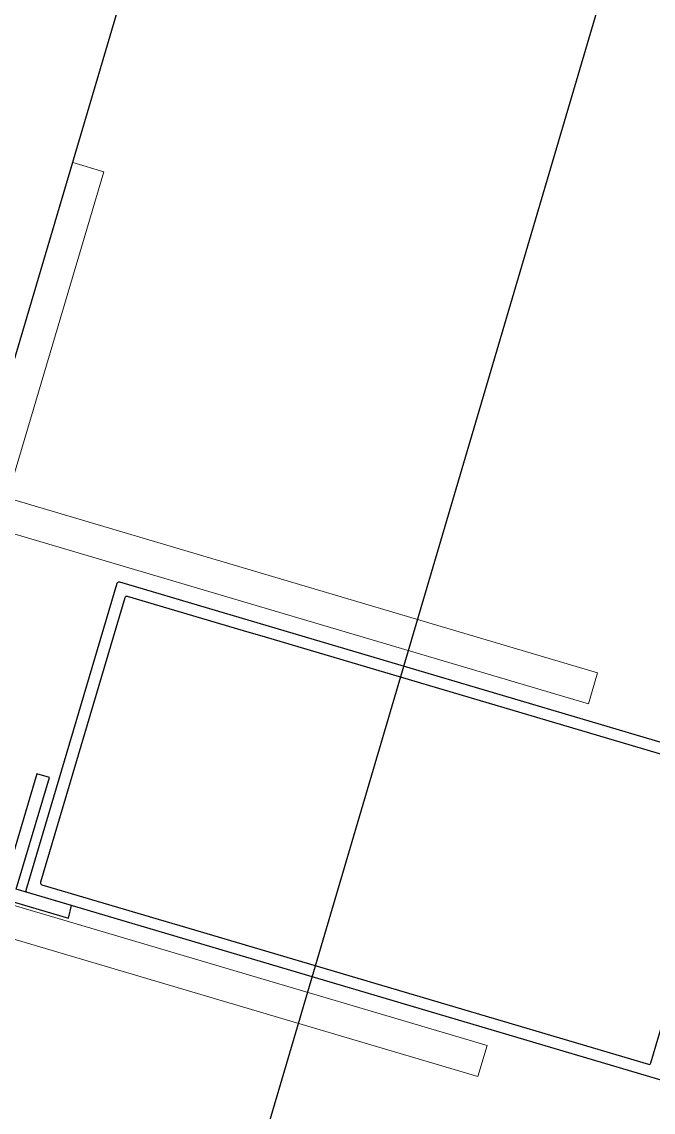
# Model space of a CAD drawing. Header units: millimetres. Extents: x 62878 to 70819, y -67946 to -61850.
# Drawn here: x 67717.88 to 67727.62, y -66441.11 to -66424.28 of the extents above; entities that cross this region are included whole.
import ezdxf

# ---------------------------------------------------------------- set-up
doc = ezdxf.new("R2010")
doc.units = ezdxf.units.MM
doc.layers.add('Dog_dos_yeni', color=63, linetype='Continuous', lineweight=5)
doc.layers.add('DOGRAMA', color=171, linetype='Continuous', lineweight=0)
doc.layers.add('profil-yeni', color=13, linetype='Continuous')
doc.layers.add('ÇATI K', color=254, linetype='Continuous')

msp = doc.modelspace()

# ---------------------------------------------------------------- linework, layer by layer
msp.add_lwpolyline([(68896.02066502631, -63031.43519410248), (69030.25944186504, -63071.18378898385), (69185.2789618937, -62547.65255934227), (68892.99857577804, -62461.10726346668, 1.044367817173394), (68063.1984222013, -62298.72991434322, 0.2043746373996395), (63106.96025407397, -62494.78258919505, 0.3539527355379972), (62932.93996584662, -62997.825353625), (63753.18486962488, -65779.59786478638), (64154.95366467919, -67142.15251756221), (65336.72250243354, -66792.62198400985), (65336.69978150922, -66829.11190277508), (65270.53542169294, -66829.0707046726, 0.6267890062731037), (65270.19918370779, -67369.07059999109), (65531.84452784718, -67369.23351688065, 0.9262424964682344), (66130.08755876668, -67369.60602071379), (66391.73290290477, -67369.76893760463, 0.6267427171847498), (66392.06914089088, -66829.76904228561), (66326.14716633759, -66829.72799510749), (66326.16988726193, -66793.2380763422), (67506.155742504, -67144.12829054108), (68467.02457055586, -63899.0863823687), (68625.20366853199, -63946.03714330423), (68896.02440533682, -63031.42256234252)], format="xyb")
at = {"layer": 'Dog_dos_yeni'}
msp.add_lwpolyline([(67713.86050338452, -66442.6685856129), (67718.66156580884, -66426.45445906851), (67719.1409900118, -66426.59641833596), (67717.65041770384, -66431.63037246712), (67726.75947756023, -66434.3275985482), (67726.6175182928, -66434.80702275115), (67717.50845843641, -66432.10979667008), (67715.9469064947, -66437.38346290274), (67725.05596635112, -66440.08068898381), (67724.91400708372, -66440.56011318679), (67715.80494722733, -66437.86288710572), (67714.33992758748, -66442.81054488031), (67713.86050338452, -66442.6685856129)], close=True, dxfattribs=at)
at = {"layer": 'DOGRAMA', "lineweight": -2}
msp.add_lwpolyline([(66522.14423307081, -66852.65293908927), (67506.15571104952, -67144.12828122707), (68892.83019807414, -62461.05740621478)], dxfattribs=at)
at = {"layer": 'DOGRAMA', "lineweight": -2, "ltscale": 0.5}
msp.add_lwpolyline([(67728.07061059104, -66440.71260678435), (67717.9643483925, -66437.720105427, -0.4142135623729288), (67717.94410049636, -66437.68282241876), (67719.3466580585, -66432.94611129345, -0.4142135623729288), (67719.38394106674, -66432.92586339732), (67729.4902032653, -66435.91836475465, -0.4142135623732619)], format="xyb", dxfattribs=at)
msp.add_lwpolyline([(67721.63407190473, -66433.779860594), (67721.29847496262, -66433.68048910682), (67719.50542844352, -66433.14956144664, 0.4142135623730953), (67719.46814543536, -66433.16980934277), (67718.16779854568, -66437.56133504199, 0.4142135623730951), (67718.18804644185, -66437.59861805021), (67719.98109296092, -66438.1295457104), (67720.31668990302, -66438.22891719757), (67727.54640688375, -66440.36966295035, 0.4142135623730951), (67727.58368989202, -66440.34941505421), (67728.88403678164, -66435.95788935499, 0.4142135623722071), (67728.8637888855, -66435.9206063468)], format="xyb", close=True, dxfattribs=at)
at = {"layer": 'profil-yeni'}
msp.add_lwpolyline([(67718.30285754935, -66435.94306098195), (67718.11108948432, -66435.88627181719), (67717.59998700157, -66437.61218440252), (67716.7370311614, -66437.35663163329), (67716.68024154418, -66437.54840122622), (67718.59792219455, -66438.1162928737), (67718.64357544214, -66437.92122707792), (67717.79175506657, -66437.66897356727), (67718.30285754935, -66435.94306098195)], dxfattribs=at)
at = {"layer": 'ÇATI K', "color": 0}
msp.add_line((67736.63792858963, -66390.56612160095), (67512.59408968806, -67150.63330169115), dxfattribs=at)

doc.saveas('drawing.dxf')
